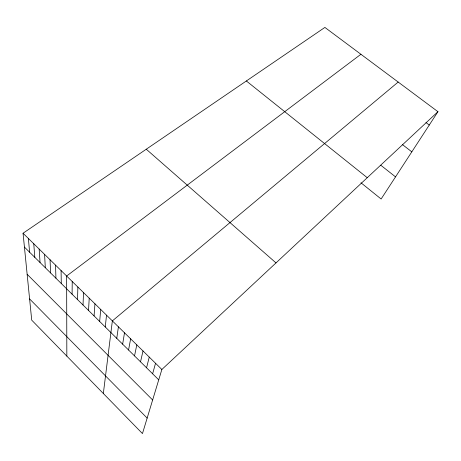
<?xml version="1.0" encoding="UTF-8"?>
<svg xmlns="http://www.w3.org/2000/svg" width="461" height="461" viewBox="0 0 461 461"><rect width="100%" height="100%" fill="white"/><g stroke="black" fill="none" stroke-linecap="round" stroke-linejoin="round"><path stroke-width="0.69" d="M72.089 294.199L72.233 281.51M77.54 299.581L77.863 287.036M83.02 304.998L83.527 292.591M88.529 310.449L89.221 298.186M94.079 315.929L94.954 303.811M99.657 321.438L100.723 309.469M105.264 326.987L106.526 315.163M103.339 393.504L112.363 320.891L398.183 82.052M116.76 338.345L118.414 326.832M122.649 344.16L124.505 332.807M128.567 350.014L130.63 338.823M134.526 355.904L136.796 344.874M140.524 361.827L143.008 350.971M146.558 367.792L149.255 357.102M152.626 373.79L155.541 363.268M437.95 111.695L161.869 369.48L142.466 433.576L31.717 320.147L23.05 233.237L324.89 27.424L437.95 111.695L381.126 199.008L360.963 182.775M360.917 54.277L66.638 276.018L66.839 356.123M425.981 122.58L429.26 125.046M402.562 144.696L411.823 151.842M380.798 165.245L395.532 176.874M246.358 80.975L367.256 177.704M146.264 149.22L276.006 262.908M23.05 233.237L161.869 369.48M24.433 247.096L158.734 379.829M27.141 274.272L152.637 399.975M29.596 298.918L147.151 418.098M28.386 238.475L29.608 252.213M33.757 243.748L34.811 257.353M39.156 249.044L40.044 262.528M44.584 254.374L45.311 267.732M50.053 259.739L50.606 272.964M55.545 265.133L55.931 278.225M61.077 270.561L61.284 283.521"/></g></svg>
